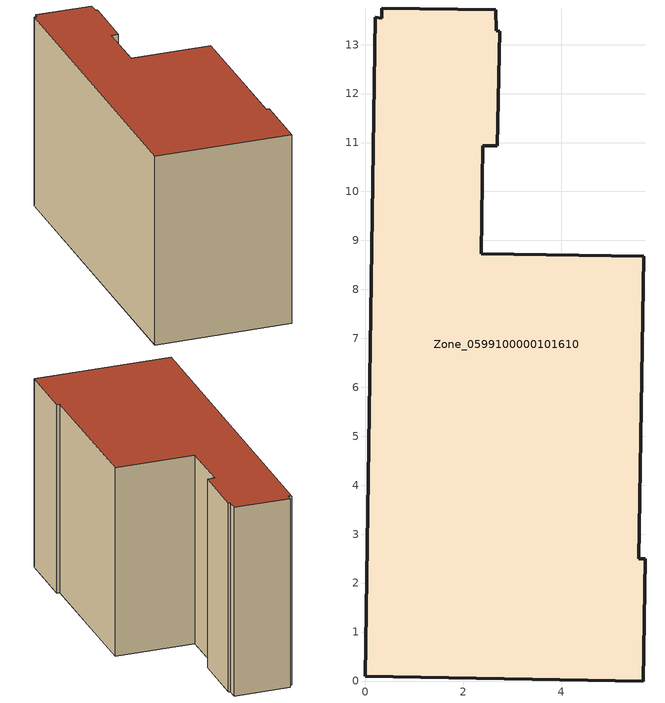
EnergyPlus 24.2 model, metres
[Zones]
Zone_0599100000101610
 floor ground (C_G): 2.66,13.71 2.67,13.29 2.74,13.28 2.7,10.94 2.4,10.94 2.37,8.73 5.69,8.68 5.59,2.5 5.72,2.5 5.68,0 0,0.1 0.21,13.55 0.34,13.54 0.34,13.75 z0
 wall outside (C_F): 5.68,0 5.72,2.5 5.59,2.5 5.69,8.68 2.37,8.73 2.4,10.94 2.7,10.94 2.74,13.28 2.67,13.29 2.66,13.71 0.34,13.75 0.34,13.54 0.21,13.55 0,0.1 5.68,0 z0:8.14
 roof outside (C_R): 2.66,13.71 0.34,13.75 0.34,13.54 0.21,13.55 0,0.1 5.68,0 5.72,2.5 5.59,2.5 5.69,8.68 2.37,8.73 2.4,10.94 2.7,10.94 2.74,13.28 2.67,13.29 z8.14
[BUILDING]
Pand.0599100000101610: North Axis=0; Terrain=City; Loads Convergence Tolerance Value=0.04; Temperature Convergence Tolerance Value=0.4; Solar Distribution=FullExterior; Maximum Number of Warmup Days=25; Minimum Number of Warmup Days=1
[Site:Location]
Rotterdam.The.Hague.AP_ZH_NLD Design_Conditions: Latitude=51.96; Longitude=4.45; Time Zone=1; Elevation=-4.5
[SITE:GROUNDTEMPERATURE:BUILDINGSURFACE]
18, 18, 18, 18, 18, 18, 18, 18, 18, 18, 18, 18
[MATERIAL] Thermal Absorptance=0.9; Solar Absorptance=0.7; Visible Absorptance=0.7
Name | Roughness | Thickness | Conductivity | Density | Specific Heat
G.TI.1975-1991 | MediumSmooth | 0.15 | 0.288461 | 540 | 1210
F.TI.1975-1991 | Rough | 0.3 | 0.230769 | 1920 | 840
R.TI.1975-1991 | MediumRough | 0.2 | 0.153846 | 1500 | 1000
[CONSTRUCTION]
C_G: G.TI.1975-1991
C_F: F.TI.1975-1991
C_R: R.TI.1975-1991
[ZONE]
Zone_0599100000101610: Type=1; Multiplier=1; Ceiling Height=Autocalculate; Volume=Autocalculate; Floor Area=autocalculate; Part of Total Floor Area=Yes
[ZONEINFILTRATION:DESIGNFLOWRATE]
Infil_Zone_0599100000101610: Zone or ZoneList or Space or SpaceList=Zone_0599100000101610; Schedule=AlwaysOn; Design Flow Rate Calculation Method=Flow/Area; Flow Rate per Floor Area=0.003; Constant Term Coefficient=1; Temperature Term Coefficient=0; Velocity Term Coefficient=0; Velocity Squared Term Coefficient=0
[HVACTEMPLATE:ZONE:IDEALLOADSAIRSYSTEM]
Zone_0599100000101610: Maximum Heating Supply Air Temperature=50; Minimum Cooling Supply Air Temperature=13; Maximum Heating Supply Air Humidity Ratio=0.0156; Minimum Cooling Supply Air Humidity Ratio=0.0077; Heating Limit=NoLimit; Cooling Limit=NoLimit; Dehumidification Control Type=ConstantSensibleHeatRatio; Cooling Sensible Heat Ratio=0.7; Dehumidification Setpoint=60; Humidification Control Type=None; Humidification Setpoint=30; Outdoor Air Method=None; Outdoor Air Flow Rate per Person=0.00944; Outdoor Air Flow Rate per Zone Floor Area=0; Outdoor Air Flow Rate per Zone=0; Demand Controlled Ventilation Type=None; Outdoor Air Economizer Type=NoEconomizer; Heat Recovery Type=None; Sensible Heat Recovery Effectiveness=0.7; Latent Heat Recovery Effectiveness=0.65
[ZONECONTROL:THERMOSTAT]
ThermostatControl_Zone_0599100000101610: Zone or ZoneList=Zone_0599100000101610; Control Type Schedule=DualSetpointControlType; Control 1=Thermostat_Zone_0599100000101610; Temperature Difference Between Cutout And Setpoint=0
[THERMOSTATSETPOINT:DUALSETPOINT]
Thermostat_Zone_0599100000101610: Heating Setpoint Temperature Schedule=HeatingSetpoint_Zone_0599100000101610; Cooling Setpoint Temperature Schedule=CoolingSetpoint_Zone_0599100000101610
[SCHEDULE:COMPACT]
HeatingSetpoint_Zone_0599100000101610: Through: 12/31, For: AllDays, Until: 24:00, 21
CoolingSetpoint_Zone_0599100000101610: Through: 12/31, For: AllDays, Until: 24:00, 24
DualSetpointControlType: Through: 12/31, For: AllDays, Until: 24:00, 4
AlwaysOn: Through: 12/31, For: AllDays, Until: 24:00, 1
